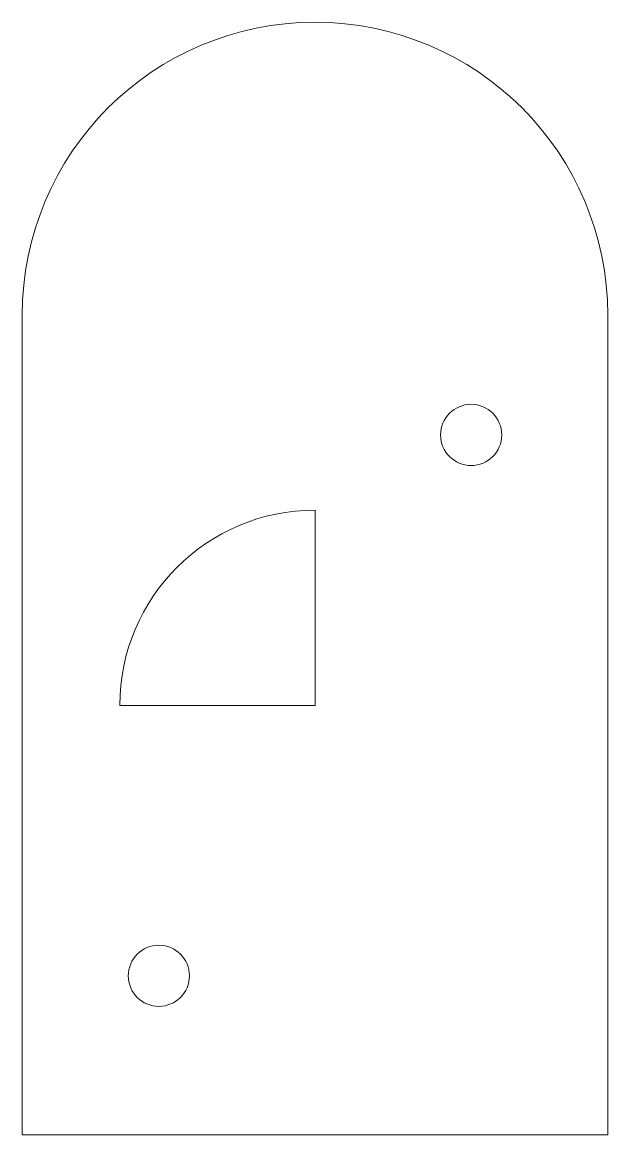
# Model space of a CAD drawing. Header units: millimetres. Extents: x 0 to 15, y 0 to 28.5.
import ezdxf

# ---------------------------------------------------------------- set-up
doc = ezdxf.new("R2010")
doc.units = ezdxf.units.MM

msp = doc.modelspace()

# ---------------------------------------------------------------- linework, layer by layer
at = {"color": 7, "linetype": 'Continuous', "lineweight": 15}
for p, q in [((0, 0), (0, 21)), ((15, 21), (15, 0)), ((7.5, 16), (7.5, 11)), ((7.5, 11), (2.5, 11)), ((15, 0), (0, 0))]:
    msp.add_line(p, q, dxfattribs=at)
for centre, radius in [((11.5, 17.928), 0.784), ((3.5, 4.072), 0.783)]:
    msp.add_circle(centre, radius, dxfattribs=at)
for centre, radius, start in [((7.5, 21), 7.5, 0), ((7.5, 11), 5, 90)]:
    msp.add_arc(centre, radius, start, 180, dxfattribs=at)

doc.saveas('drawing.dxf')
